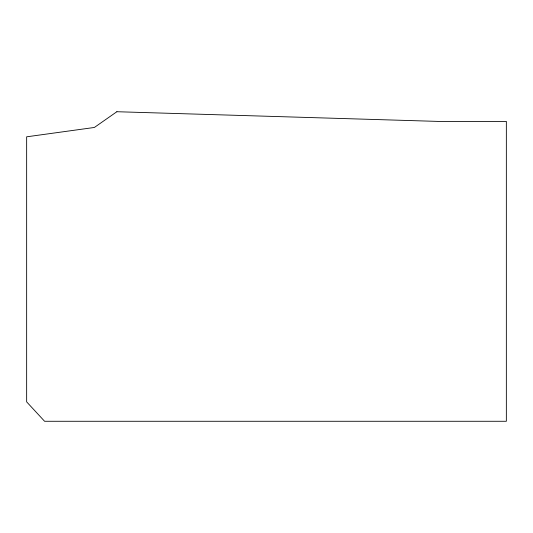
<?xml version="1.0" encoding="UTF-8"?>
<svg xmlns="http://www.w3.org/2000/svg" width="533" height="533" viewBox="0 0 533 533"><rect width="100%" height="100%" fill="white"/><g stroke="black" fill="none" stroke-linecap="round" stroke-linejoin="round"><path stroke-width="0.8" d="M116.874 111.723L94.368 127.467L26.65 136.814L26.65 401.875L44.592 421.277L506.35 421.277L506.35 121.404L437.986 121.404L116.874 111.723"/></g></svg>
